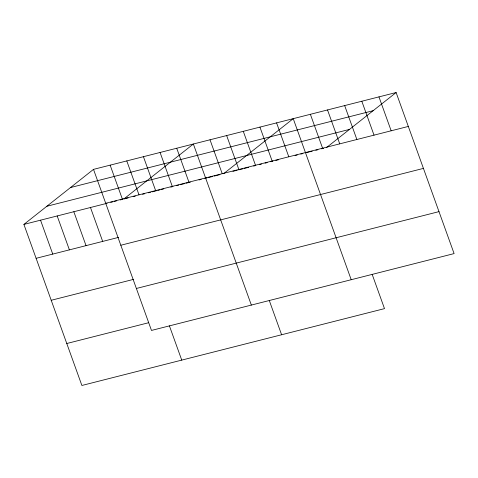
<?xml version="1.0" encoding="UTF-8"?>
<svg xmlns="http://www.w3.org/2000/svg" width="478" height="478" viewBox="0 0 478 478"><rect width="100%" height="100%" fill="white"/><g stroke="black" fill="none" stroke-linecap="round" stroke-linejoin="round"><path stroke-width="0.72" d="M372.165 274.36L384.497 308.627L81.887 385.471L23.9 224.409L93.503 169.373L396.113 92.529L454.1 253.591L151.484 330.435L93.503 169.373M223.626 173.693L293.229 118.658L351.21 279.72M326.516 147.565L396.113 92.529M70.535 187.537L373.145 110.693M46.868 206.251L349.484 129.407M105.71 203.281L408.32 126.437M23.9 224.409L107.12 203.275M110.735 202.361L112.91 201.806M114.356 201.441L116.524 200.891M120.145 199.971L122.314 199.422M128.104 197.952L123.76 199.051L193.363 144.015L251.35 305.078M133.171 196.661L135.34 196.111M142.575 194.271L144.75 193.721M148.365 192.801L150.54 192.252M151.986 191.887L156.324 190.782M157.776 190.417L159.945 189.862M161.391 189.497L163.566 188.947M170.801 187.107L172.97 186.557M176.591 185.637L178.76 185.088M180.206 184.717L184.55 183.618M185.996 183.247L190.34 182.148M199.021 179.943L201.19 179.387M204.811 178.473L206.98 177.918M208.426 177.553L212.77 176.448M214.216 176.083L220.005 174.613M232.911 171.333L237.202 170.246M238.63 169.881L242.92 168.794M244.348 168.429L248.632 167.342M253.633 166.075L255.778 165.525M259.351 164.623L261.496 164.074M265.069 163.171L267.208 162.628M270.781 161.719L272.926 161.176M275.782 160.447L278.644 159.724M295.075 155.547L297.22 155.003M300.793 154.095L302.938 153.552M306.506 152.643L309.368 151.92M310.079 151.741L312.224 151.191M315.797 150.289L317.942 149.745M321.515 148.837L323.654 148.294M36.107 258.317L118.604 237.369M120.814 245.244L423.43 168.399M51.212 300.28L133.709 279.331M136.379 288.473L438.995 211.629M66.777 343.509L148.55 322.746M378.964 96.885L391.171 130.793M361.816 101.24L374.023 135.149M344.668 105.596L356.875 139.498M327.52 109.946L339.733 143.854M310.377 114.302L322.584 148.21M276.583 122.882L288.79 156.79M259.936 127.112L272.143 161.014M243.296 131.336L255.503 165.245M226.65 135.561L238.857 169.469M269.275 300.483L281.608 334.749M210.009 139.791L222.216 173.699M176.723 148.246L188.929 182.148M160.076 152.47L172.283 186.378M143.43 156.694L155.637 190.603M126.79 160.925L138.996 194.827M169.409 325.841L181.748 360.113M110.143 165.149L122.35 199.057M90.473 207.506L102.68 241.408M73.833 211.73L86.04 245.638M57.187 215.954L69.394 249.863M40.546 220.185L52.753 254.093"/></g></svg>
